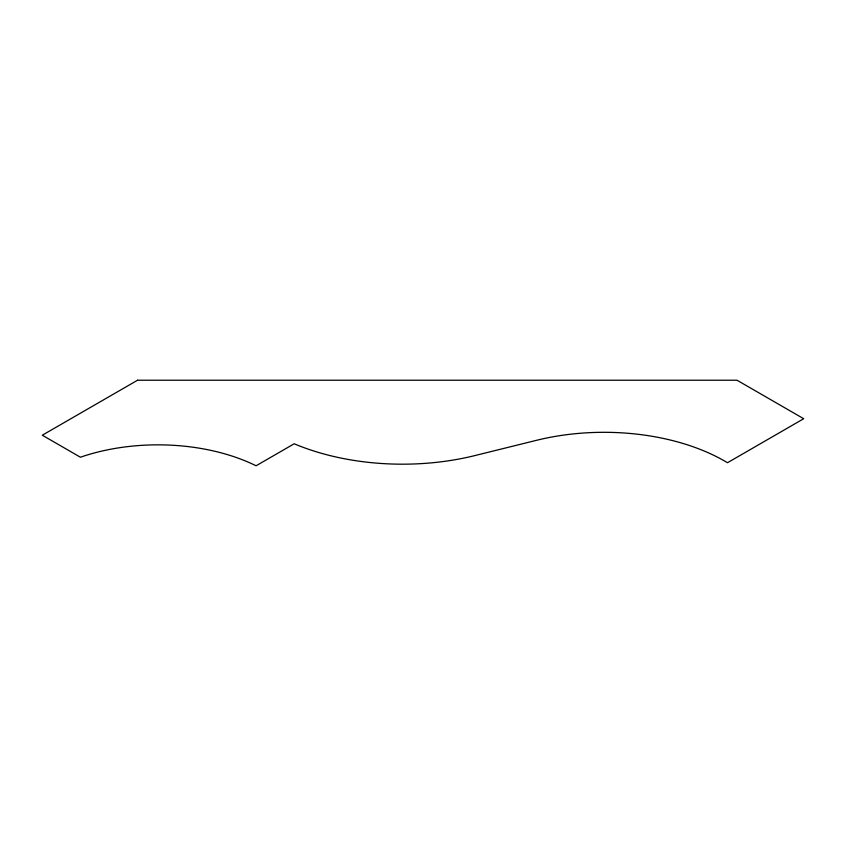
<?xml version="1.0" encoding="UTF-8"?>
<svg xmlns="http://www.w3.org/2000/svg" width="846" height="846" viewBox="0 0 846 846"><rect width="100%" height="100%" fill="white"/><g stroke="black" fill="none" stroke-linecap="round" stroke-linejoin="round"><path stroke-width="1.27" d="M137.56 380.224L42.3 435.214L80.402 457.221A150.958 87.149 0 0 1 256.084 465.776L294.186 443.78A183.476 105.93 0 0 0 474.775 455.603L536.523 440.311A171.125 98.802 0 0 1 727.497 462.72L803.7 418.717L737.025 380.224L137.56 380.224"/></g></svg>
